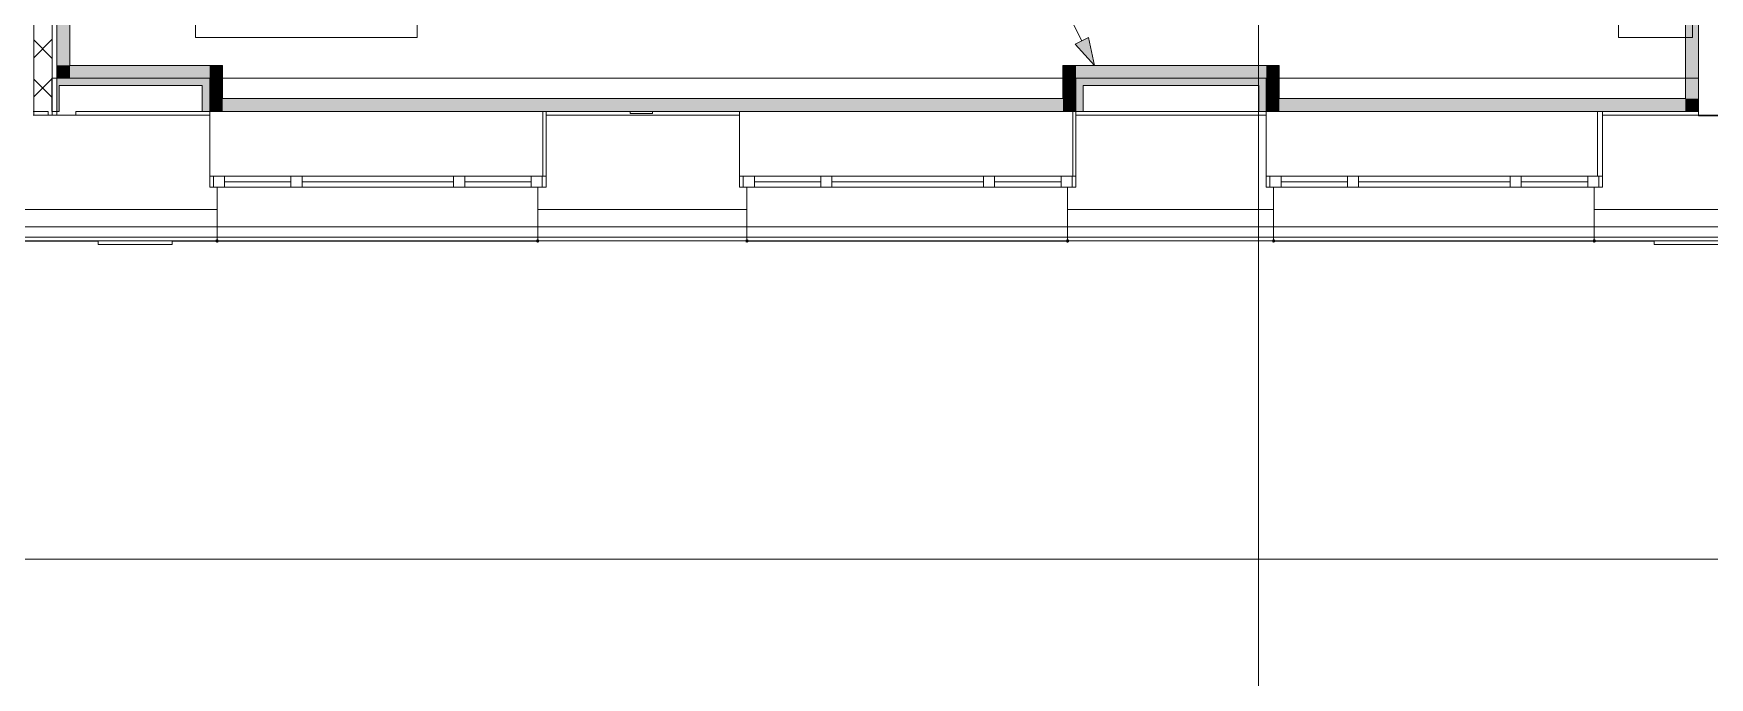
# Model space of a CAD drawing. Header units: millimetres. Extents: x 0 to 1189, y 0 to 841.
# Drawn here: x 542.9 to 633.6, y 281.5 to 316.3 of the extents above; entities that cross this region are included whole.
import ezdxf

# ---------------------------------------------------------------- set-up
doc = ezdxf.new("R2010")
doc.units = ezdxf.units.MM

msp = doc.modelspace()

# ---------------------------------------------------------------- hatches: boundary and pattern name
at = {"true_color": 0xf1d696}
h = msp.add_hatch(color=41, dxfattribs=at)
h.dxf.hatch_style = 2
h.paths.add_polyline_path([(544.151831, 366.07833), (544.851832, 366.07833), (544.851832, 314.604251), (544.151831, 314.604251)])
at = {"true_color": 0xdcd214}
h = msp.add_hatch(color=52, dxfattribs=at)
h.dxf.hatch_style = 2
h.paths.add_polyline_path([(632.276966, 363.301326), (632.976967, 363.298326), (632.976967, 312.804249), (632.276966, 312.804249)])
at = {"true_color": 0x0077b0}
h = msp.add_hatch(color=144, dxfattribs=at)
h.dxf.hatch_style = 2
h.paths.add_polyline_path([(600.289917, 314.604251), (599.259916, 315.756253), (599.973917, 316.116254)])
at = {"true_color": 0xf1d696}
h = msp.add_hatch(color=41, dxfattribs=at)
h.dxf.hatch_style = 2
h.paths.add_polyline_path([(544.851832, 314.604251), (544.151831, 313.90425), (544.151831, 314.604251)])
h = msp.add_hatch(color=41, dxfattribs=at)
h.dxf.hatch_style = 2
h.paths.add_polyline_path([(544.151831, 313.90425), (544.851832, 314.604251), (544.851832, 313.90425)])
h = msp.add_hatch(color=7)
h.dxf.hatch_style = 2
h.paths.add_polyline_path([(544.271832, 312.104248), (544.151831, 312.104248), (544.151831, 313.90425), (544.271832, 313.90425)])
h = msp.add_hatch(color=7)
h.dxf.hatch_style = 2
h.paths.add_polyline_path([(552.416844, 313.90425), (552.416844, 313.50425), (544.271832, 313.50425), (544.271832, 313.90425)])
h = msp.add_hatch(color=41, dxfattribs=at)
h.dxf.hatch_style = 2
h.paths.add_polyline_path([(544.851832, 313.90425), (544.851832, 314.604251), (552.416844, 314.604251), (552.416844, 313.90425)])
h = msp.add_hatch(color=41, dxfattribs=at)
h.dxf.hatch_style = 2
h.paths.add_polyline_path([(552.416844, 313.90425), (553.116845, 314.604251), (553.116845, 313.90425)])
h = msp.add_hatch(color=41, dxfattribs=at)
h.dxf.hatch_style = 2
h.paths.add_polyline_path([(552.416844, 314.604251), (553.116845, 314.604251), (552.416844, 313.90425)])
h = msp.add_hatch(color=41, dxfattribs=at)
h.dxf.hatch_style = 2
h.paths.add_polyline_path([(553.116845, 312.804249), (552.416844, 312.804249), (552.416844, 313.90425), (553.116845, 313.90425)])
h = msp.add_hatch(color=41, dxfattribs=at)
h.dxf.hatch_style = 2
h.paths.add_polyline_path([(598.591915, 314.604251), (599.291916, 314.604251), (599.291916, 313.90425)])
h = msp.add_hatch(color=41, dxfattribs=at)
h.dxf.hatch_style = 2
h.paths.add_polyline_path([(598.591915, 313.90425), (598.591915, 314.604251), (599.291916, 313.90425)])
h = msp.add_hatch(color=41, dxfattribs=at)
h.dxf.hatch_style = 2
h.paths.add_polyline_path([(598.591915, 313.90425), (599.291916, 313.90425), (599.291916, 312.804249), (598.591915, 312.804249)])
h = msp.add_hatch(color=41, dxfattribs=at)
h.dxf.hatch_style = 2
h.paths.add_polyline_path([(609.591931, 314.604251), (609.591931, 313.90425), (599.291916, 313.90425), (599.291916, 314.604251)])
h = msp.add_hatch(color=7)
h.dxf.hatch_style = 2
h.paths.add_polyline_path([(599.291916, 313.90425), (609.591931, 313.90425), (609.591931, 313.50425), (599.291916, 313.50425)])
h = msp.add_hatch(color=41, dxfattribs=at)
h.dxf.hatch_style = 2
h.paths.add_polyline_path([(609.591931, 313.90425), (610.291932, 314.604251), (610.291932, 313.90425)])
h = msp.add_hatch(color=41, dxfattribs=at)
h.dxf.hatch_style = 2
h.paths.add_polyline_path([(609.591931, 314.604251), (610.291932, 314.604251), (609.591931, 313.90425)])
h = msp.add_hatch(color=41, dxfattribs=at)
h.dxf.hatch_style = 2
h.paths.add_polyline_path([(610.291932, 312.804249), (609.591931, 312.804249), (609.591931, 313.90425), (610.291932, 313.90425)])
h = msp.add_hatch(color=7)
h.dxf.hatch_style = 2
h.paths.add_polyline_path([(552.416844, 313.50425), (552.416844, 312.104248), (552.016843, 312.104248), (552.016843, 313.50425)])
h = msp.add_hatch(color=7)
h.dxf.hatch_style = 2
h.paths.add_polyline_path([(599.291916, 312.104248), (599.291916, 313.50425), (599.691916, 313.50425), (599.691916, 312.104248)])
h = msp.add_hatch(color=7)
h.dxf.hatch_style = 2
h.paths.add_polyline_path([(609.591931, 313.50425), (609.591931, 312.104248), (609.191931, 312.104248), (609.191931, 313.50425)])
h = msp.add_hatch(color=41, dxfattribs=at)
h.dxf.hatch_style = 2
h.paths.add_polyline_path([(553.116845, 312.804249), (553.116845, 312.104248), (552.416844, 312.104248)])
h = msp.add_hatch(color=41, dxfattribs=at)
h.dxf.hatch_style = 2
h.paths.add_polyline_path([(552.416844, 312.804249), (553.116845, 312.804249), (552.416844, 312.104248)])
h = msp.add_hatch(color=41, dxfattribs=at)
h.dxf.hatch_style = 2
h.paths.add_polyline_path([(598.591915, 312.804249), (598.591915, 312.104248), (553.116845, 312.104248), (553.116845, 312.804249)])
h = msp.add_hatch(color=41, dxfattribs=at)
h.dxf.hatch_style = 2
h.paths.add_polyline_path([(598.591915, 312.804249), (599.291916, 312.804249), (599.291916, 312.104248)])
h = msp.add_hatch(color=41, dxfattribs=at)
h.dxf.hatch_style = 2
h.paths.add_polyline_path([(598.591915, 312.104248), (598.591915, 312.804249), (599.291916, 312.104248)])
h = msp.add_hatch(color=41, dxfattribs=at)
h.dxf.hatch_style = 2
h.paths.add_polyline_path([(610.291932, 312.804249), (610.291932, 312.104248), (609.591931, 312.104248)])
h = msp.add_hatch(color=41, dxfattribs=at)
h.dxf.hatch_style = 2
h.paths.add_polyline_path([(609.591931, 312.804249), (610.291932, 312.804249), (609.591931, 312.104248)])
h = msp.add_hatch(color=41, dxfattribs=at)
h.dxf.hatch_style = 2
h.paths.add_polyline_path([(632.276966, 312.804249), (632.276966, 312.104248), (610.291932, 312.104248), (610.291932, 312.804249)])
h = msp.add_hatch(color=41, dxfattribs=at)
h.dxf.hatch_style = 2
h.paths.add_polyline_path([(632.276966, 312.804249), (632.976967, 312.804249), (632.976967, 312.104248)])
h = msp.add_hatch(color=41, dxfattribs=at)
h.dxf.hatch_style = 2
h.paths.add_polyline_path([(632.276966, 312.104248), (632.276966, 312.804249), (632.976967, 312.104248)])
h = msp.add_hatch(color=7)
h.dxf.hatch_style = 2
h.paths.add_polyline_path([(552.906845, 305.104237), (552.880407, 305.167799), (552.816845, 305.194237), (552.753282, 305.167799), (552.726844, 305.104237), (552.726844, 305.094237), (552.753282, 305.030674), (552.816845, 305.004237), (552.880407, 305.030674), (552.906845, 305.094237)])
h = msp.add_hatch(color=7)
h.dxf.hatch_style = 2
h.paths.add_polyline_path([(570.076871, 305.094237), (570.103308, 305.030674), (570.166871, 305.004237), (570.230434, 305.030674), (570.256871, 305.094237), (570.256871, 305.104237), (570.230434, 305.167799), (570.166871, 305.194237), (570.103308, 305.167799), (570.076871, 305.104237)])
h = msp.add_hatch(color=7)
h.dxf.hatch_style = 2
h.paths.add_polyline_path([(581.581889, 305.104237), (581.555451, 305.167799), (581.491888, 305.194237), (581.428326, 305.167799), (581.401888, 305.104237), (581.401888, 305.094237), (581.428326, 305.030674), (581.491888, 305.004237), (581.555451, 305.030674), (581.581889, 305.094237)])
h = msp.add_hatch(color=7)
h.dxf.hatch_style = 2
h.paths.add_polyline_path([(598.751915, 305.094237), (598.778352, 305.030674), (598.841915, 305.004237), (598.905477, 305.030674), (598.931915, 305.094237), (598.931915, 305.104237), (598.905477, 305.167799), (598.841915, 305.194237), (598.778352, 305.167799), (598.751915, 305.104237)])
h = msp.add_hatch(color=7)
h.dxf.hatch_style = 2
h.paths.add_polyline_path([(610.081932, 305.104237), (610.055495, 305.167799), (609.991932, 305.194237), (609.928369, 305.167799), (609.901932, 305.104237), (609.901932, 305.094237), (609.928369, 305.030674), (609.991932, 305.004237), (610.055495, 305.030674), (610.081932, 305.094237)])
h = msp.add_hatch(color=7)
h.dxf.hatch_style = 2
h.paths.add_polyline_path([(627.251958, 305.094237), (627.278396, 305.030674), (627.341958, 305.004237), (627.405521, 305.030674), (627.431959, 305.094237), (627.431959, 305.104237), (627.405521, 305.167799), (627.341958, 305.194237), (627.278396, 305.167799), (627.251958, 305.104237)])
h = msp.add_hatch(color=7)
h.dxf.hatch_style = 2
h.paths.add_polyline_path([(627.341958, 305.184237), (627.278396, 305.157799), (627.251958, 305.094237), (627.278396, 305.030674), (627.341958, 305.004237), (627.405521, 305.030674), (627.431959, 305.094237), (627.405521, 305.157799)])

# ---------------------------------------------------------------- linework, layer by layer
at = {"color": 7, "lineweight": 0}
for points in [[(609.172931, 251.095154), (609.172931, 426.084422)], [(542.901829, 371.004338), (542.901829, 311.904247)], [(543.901831, 371.004338), (543.901831, 311.904247)], [(632.976967, 371.104338), (632.976967, 311.871247)], [(544.151831, 311.904247), (544.151831, 366.778331)], [(544.151831, 366.07833), (544.151831, 314.604251)], [(544.851832, 314.604251), (544.851832, 366.07833)], [(632.976967, 312.804249), (632.976967, 363.998327)], [(632.276966, 363.301326), (632.276966, 312.804249)], [(542.901829, 315.014252), (543.901831, 316.014253)], [(543.901831, 314.983252), (542.901829, 315.983253)], [(542.901829, 312.893249), (543.901831, 313.89325)], [(543.901831, 312.861249), (542.901829, 313.86125)], [(552.416844, 313.90425), (543.871831, 313.90425)], [(543.871831, 313.90425), (543.871831, 312.104248)], [(544.151831, 313.90425), (544.151831, 314.604251)], [(544.151831, 313.90425), (552.416844, 313.90425)], [(553.116845, 314.604251), (544.851832, 314.604251)], [(599.118915, 313.90425), (552.416844, 313.90425)], [(552.416844, 311.904247), (552.416844, 313.90425)], [(552.416844, 313.90425), (552.416844, 312.104248)], [(553.116845, 314.604251), (553.116845, 313.90425)], [(553.116845, 312.804249), (553.116845, 313.90425)], [(598.591915, 314.604251), (599.291916, 314.604251)], [(598.591915, 314.604251), (598.591915, 312.804249)], [(599.118915, 308.604242), (599.118915, 313.90425)], [(610.291932, 314.604251), (599.291916, 314.604251)], [(609.591931, 313.90425), (599.291916, 313.90425)], [(599.291916, 313.90425), (599.291916, 311.904247)], [(599.291916, 312.804249), (599.291916, 313.90425)], [(599.291916, 313.90425), (609.591931, 313.90425)], [(632.976967, 313.90425), (609.591931, 313.90425)], [(609.591931, 311.904247), (609.591931, 313.90425)], [(609.591931, 313.90425), (609.591931, 312.104248)], [(610.291932, 314.604251), (610.291932, 313.90425)], [(610.291932, 312.804249), (610.291932, 313.90425)], [(544.271832, 313.50425), (552.016843, 313.50425)], [(544.271832, 312.104248), (544.271832, 313.50425)], [(552.016843, 313.50425), (552.016843, 312.104248)], [(599.691916, 313.50425), (609.191931, 313.50425)], [(599.691916, 312.104248), (599.691916, 313.50425)], [(609.191931, 313.50425), (609.191931, 312.104248)], [(543.676831, 312.104248), (542.866829, 312.104248)], [(543.676831, 311.904247), (543.676831, 312.104248)], [(543.871831, 312.104248), (544.271832, 312.104248)], [(545.176833, 312.104248), (545.176833, 311.904247)], [(545.176833, 312.104248), (552.416844, 312.104248)], [(552.416844, 312.104248), (553.116845, 312.104248)], [(598.591915, 312.804249), (553.116845, 312.804249)], [(553.116845, 312.104248), (599.291916, 312.104248)], [(570.443872, 308.604242), (570.443872, 312.104248)], [(570.443872, 312.104248), (570.616872, 312.104248)], [(575.176879, 312.104248), (570.616872, 312.104248)], [(570.616872, 312.104248), (570.616872, 311.904247)], [(575.176879, 312.004247), (575.176879, 312.104248)], [(575.176879, 312.104248), (576.376881, 312.104248)], [(576.376881, 312.004247), (575.176879, 312.004247)], [(581.091888, 312.104248), (576.376881, 312.104248)], [(576.376881, 312.104248), (576.376881, 312.004247)], [(581.091888, 311.904247), (581.091888, 312.104248)], [(599.118915, 312.104248), (599.291916, 312.104248)], [(599.291916, 312.104248), (599.291916, 312.804249)], [(599.291916, 312.104248), (599.691916, 312.104248)], [(599.691916, 312.104248), (609.591931, 312.104248)], [(609.591931, 312.104248), (610.291932, 312.104248)], [(632.276966, 312.804249), (610.291932, 312.804249)], [(610.291932, 312.104248), (632.976967, 312.104248)], [(627.518959, 308.604242), (627.518959, 312.104248)], [(627.518959, 312.104248), (627.791959, 312.104248)], [(632.976967, 312.104248), (627.791959, 312.104248)], [(627.791959, 312.104248), (627.791959, 311.904247)], [(632.976967, 312.104248), (632.976967, 312.804249)], [(542.866829, 311.904247), (543.676831, 311.904247)], [(543.676831, 311.904247), (552.416844, 311.904247)], [(552.416844, 308.604242), (552.416844, 311.904247)], [(570.616872, 311.904247), (570.616872, 308.604242)], [(581.091888, 311.904247), (570.616872, 311.904247)], [(581.091888, 308.604242), (581.091888, 311.904247)], [(599.291916, 311.904247), (599.291916, 308.604242)], [(609.591931, 311.904247), (599.291916, 311.904247)], [(609.591931, 308.604242), (609.591931, 311.904247)], [(627.791959, 311.904247), (627.791959, 308.604242)], [(627.791959, 311.904247), (637.516974, 311.904247)], [(632.976967, 311.871247), (634.176969, 311.871247)], [(553.216845, 308.604242), (552.416844, 308.604242)], [(552.416844, 308.604242), (552.416844, 308.004241)], [(553.216845, 308.604242), (552.416844, 308.604242)], [(552.416844, 308.604242), (552.416844, 308.004241)], [(552.616844, 308.604242), (552.616844, 308.004241)], [(553.216845, 308.004241), (553.216845, 308.604242)], [(553.216845, 308.604242), (556.816851, 308.604242)], [(556.816851, 308.004241), (556.816851, 308.604242)], [(556.816851, 308.604242), (557.416852, 308.604242)], [(557.416852, 308.604242), (556.816851, 308.604242)], [(557.416852, 308.604242), (557.416852, 308.004241)], [(557.416852, 308.604242), (565.616864, 308.604242)], [(565.616864, 308.004241), (565.616864, 308.604242)], [(565.616864, 308.604242), (566.216865, 308.604242)], [(566.216865, 308.604242), (565.616864, 308.604242)], [(566.216865, 308.604242), (566.216865, 308.004241)], [(566.216865, 308.604242), (569.816871, 308.604242)], [(569.816871, 308.004241), (569.816871, 308.604242)], [(569.816871, 308.604242), (570.616872, 308.604242)], [(570.616872, 308.604242), (569.816871, 308.604242)], [(570.416871, 308.604242), (570.416871, 308.004241)], [(570.616872, 308.604242), (570.616872, 308.004241)], [(570.616872, 308.004241), (570.616872, 308.604242)], [(581.891889, 308.604242), (581.091888, 308.604242)], [(581.091888, 308.604242), (581.091888, 308.004241)], [(581.891889, 308.604242), (581.091888, 308.604242)], [(581.091888, 308.604242), (581.091888, 308.004241)], [(581.291888, 308.604242), (581.291888, 308.004241)], [(581.891889, 308.004241), (581.891889, 308.604242)], [(581.891889, 308.604242), (585.491895, 308.604242)], [(585.491895, 308.004241), (585.491895, 308.604242)], [(585.491895, 308.604242), (586.091895, 308.604242)], [(586.091895, 308.604242), (585.491895, 308.604242)], [(586.091895, 308.604242), (586.091895, 308.004241)], [(586.091895, 308.604242), (594.291908, 308.604242)], [(594.291908, 308.004241), (594.291908, 308.604242)], [(594.291908, 308.604242), (594.891909, 308.604242)], [(594.891909, 308.604242), (594.291908, 308.604242)], [(594.891909, 308.604242), (594.891909, 308.004241)], [(594.891909, 308.604242), (598.491914, 308.604242)], [(598.491914, 308.004241), (598.491914, 308.604242)], [(598.491914, 308.604242), (599.291916, 308.604242)], [(599.291916, 308.604242), (598.491914, 308.604242)], [(599.091915, 308.604242), (599.091915, 308.004241)], [(599.291916, 308.604242), (599.291916, 308.004241)], [(599.291916, 308.004241), (599.291916, 308.604242)], [(610.391933, 308.604242), (609.591931, 308.604242)], [(609.591931, 308.604242), (609.591931, 308.004241)], [(610.391933, 308.604242), (609.591931, 308.604242)], [(609.591931, 308.604242), (609.591931, 308.004241)], [(609.791932, 308.604242), (609.791932, 308.004241)], [(610.391933, 308.004241), (610.391933, 308.604242)], [(610.391933, 308.604242), (613.991938, 308.604242)], [(613.991938, 308.004241), (613.991938, 308.604242)], [(613.991938, 308.604242), (614.591939, 308.604242)], [(614.591939, 308.604242), (613.991938, 308.604242)], [(614.591939, 308.604242), (614.591939, 308.004241)], [(614.591939, 308.604242), (622.791951, 308.604242)], [(622.791951, 308.004241), (622.791951, 308.604242)], [(622.791951, 308.604242), (623.391952, 308.604242)], [(623.391952, 308.604242), (622.791951, 308.604242)], [(623.391952, 308.604242), (623.391952, 308.004241)], [(623.391952, 308.604242), (626.991958, 308.604242)], [(626.991958, 308.004241), (626.991958, 308.604242)], [(626.991958, 308.604242), (627.791959, 308.604242)], [(627.791959, 308.604242), (626.991958, 308.604242)], [(627.591959, 308.604242), (627.591959, 308.004241)], [(627.791959, 308.604242), (627.791959, 308.004241)], [(627.791959, 308.004241), (627.791959, 308.604242)], [(552.416844, 308.004241), (553.216845, 308.004241)], [(552.416844, 308.004241), (553.216845, 308.004241)], [(552.816845, 306.804239), (552.816845, 308.004241)], [(556.816851, 308.304242), (553.216845, 308.304242)], [(556.816851, 308.004241), (553.216845, 308.004241)], [(557.416852, 308.004241), (556.816851, 308.004241)], [(556.816851, 308.004241), (557.416852, 308.004241)], [(565.616864, 308.304242), (557.416852, 308.304242)], [(565.616864, 308.004241), (557.416852, 308.004241)], [(566.216865, 308.004241), (565.616864, 308.004241)], [(565.616864, 308.004241), (566.216865, 308.004241)], [(569.816871, 308.304242), (566.216865, 308.304242)], [(569.816871, 308.004241), (566.216865, 308.004241)], [(570.616872, 308.004241), (569.816871, 308.004241)], [(569.816871, 308.004241), (570.616872, 308.004241)], [(570.166871, 308.004241), (570.166871, 306.804239)], [(581.091888, 308.004241), (581.891889, 308.004241)], [(581.091888, 308.004241), (581.891889, 308.004241)], [(581.491888, 306.804239), (581.491888, 308.004241)], [(585.491895, 308.304242), (581.891889, 308.304242)], [(585.491895, 308.004241), (581.891889, 308.004241)], [(586.091895, 308.004241), (585.491895, 308.004241)], [(585.491895, 308.004241), (586.091895, 308.004241)], [(594.291908, 308.304242), (586.091895, 308.304242)], [(594.291908, 308.004241), (586.091895, 308.004241)], [(594.891909, 308.004241), (594.291908, 308.004241)], [(594.291908, 308.004241), (594.891909, 308.004241)], [(598.491914, 308.304242), (594.891909, 308.304242)], [(598.491914, 308.004241), (594.891909, 308.004241)], [(599.291916, 308.004241), (598.491914, 308.004241)], [(598.491914, 308.004241), (599.291916, 308.004241)], [(598.841915, 308.004241), (598.841915, 306.804239)], [(609.591931, 308.004241), (610.391933, 308.004241)], [(609.591931, 308.004241), (610.391933, 308.004241)], [(609.991932, 306.804239), (609.991932, 308.004241)], [(613.991938, 308.304242), (610.391933, 308.304242)], [(613.991938, 308.004241), (610.391933, 308.004241)], [(614.591939, 308.004241), (613.991938, 308.004241)], [(613.991938, 308.004241), (614.591939, 308.004241)], [(622.791951, 308.304242), (614.591939, 308.304242)], [(622.791951, 308.004241), (614.591939, 308.004241)], [(623.391952, 308.004241), (622.791951, 308.004241)], [(622.791951, 308.004241), (623.391952, 308.004241)], [(626.991958, 308.304242), (623.391952, 308.304242)], [(626.991958, 308.004241), (623.391952, 308.004241)], [(627.791959, 308.004241), (626.991958, 308.004241)], [(626.991958, 308.004241), (627.791959, 308.004241)], [(627.341958, 308.004241), (627.341958, 306.804239)], [(552.816845, 306.804239), (542.416829, 306.804239)], [(552.816845, 305.104237), (552.816845, 306.804239)], [(570.166871, 306.804239), (581.491888, 306.804239)], [(570.166871, 306.804239), (570.166871, 305.104237)], [(581.491888, 305.104237), (581.491888, 306.804239)], [(598.841915, 306.804239), (609.991932, 306.804239)], [(598.841915, 306.804239), (598.841915, 305.104237)], [(609.991932, 305.104237), (609.991932, 306.804239)], [(627.341958, 306.804239), (627.341958, 305.104237)], [(637.916975, 306.804239), (627.341958, 306.804239)], [(198.085303, 305.871238), (810.158238, 305.871238)], [(552.816845, 305.304237), (542.416829, 305.304237)], [(542.416829, 305.104237), (552.816845, 305.104237)], [(542.416829, 305.094237), (546.385835, 305.094237)], [(546.385835, 304.904237), (546.385835, 305.104237)], [(546.385835, 304.904237), (550.385841, 304.904237)], [(550.385841, 304.904237), (550.385841, 305.094237)], [(550.385841, 305.094237), (552.816845, 305.094237)], [(552.816845, 305.304237), (570.166871, 305.304237)], [(570.166871, 305.104237), (552.816845, 305.104237)], [(570.166871, 305.094237), (552.816845, 305.094237)], [(581.491888, 305.304237), (570.166871, 305.304237)], [(570.166871, 305.104237), (581.491888, 305.104237)], [(581.491888, 305.304237), (598.841915, 305.304237)], [(598.841915, 305.104237), (581.491888, 305.104237)], [(598.841915, 305.094237), (581.491888, 305.094237)], [(609.991932, 305.304237), (598.841915, 305.304237)], [(598.841915, 305.104237), (609.991932, 305.104237)], [(609.991932, 305.304237), (627.341958, 305.304237)], [(627.341958, 305.104237), (609.991932, 305.104237)], [(627.341958, 305.094237), (609.991932, 305.094237)], [(637.916975, 305.304237), (627.341958, 305.304237)], [(627.341958, 305.104237), (637.916975, 305.104237)], [(630.580963, 305.104237), (627.341958, 305.104237)], [(627.341958, 305.094237), (630.580963, 305.094237)], [(630.580963, 305.104237), (630.580963, 304.904237)], [(630.580963, 304.904237), (634.580969, 304.904237)], [(198.085303, 287.87121), (810.158238, 287.87121)]]:
    msp.add_lwpolyline(points, dxfattribs=at)
at = {"color": 144, "lineweight": 0, "true_color": 0x0077b0}
for points in [[(599.616916, 315.936253), (585.119894, 344.638297)], [(599.259916, 315.756253), (599.973917, 316.116254)], [(600.289917, 314.604251), (599.259916, 315.756253)], [(600.289917, 314.604251), (599.973917, 316.116254)]]:
    msp.add_lwpolyline(points, dxfattribs=at)
at = {"color": 253, "lineweight": 0, "true_color": 0x999999}
for points in [[(563.651861, 330.104275), (563.651861, 316.104254)], [(563.651861, 316.104254), (563.651861, 330.104275)], [(551.651843, 316.104254), (551.651843, 321.583262)], [(628.65196, 319.604259), (628.65196, 316.104254)], [(632.651967, 316.104254), (632.651967, 319.604259)], [(563.651861, 316.104254), (551.651843, 316.104254)], [(628.65196, 316.104254), (632.651967, 316.104254)]]:
    msp.add_lwpolyline(points, dxfattribs=at)

doc.saveas('drawing.dxf')
